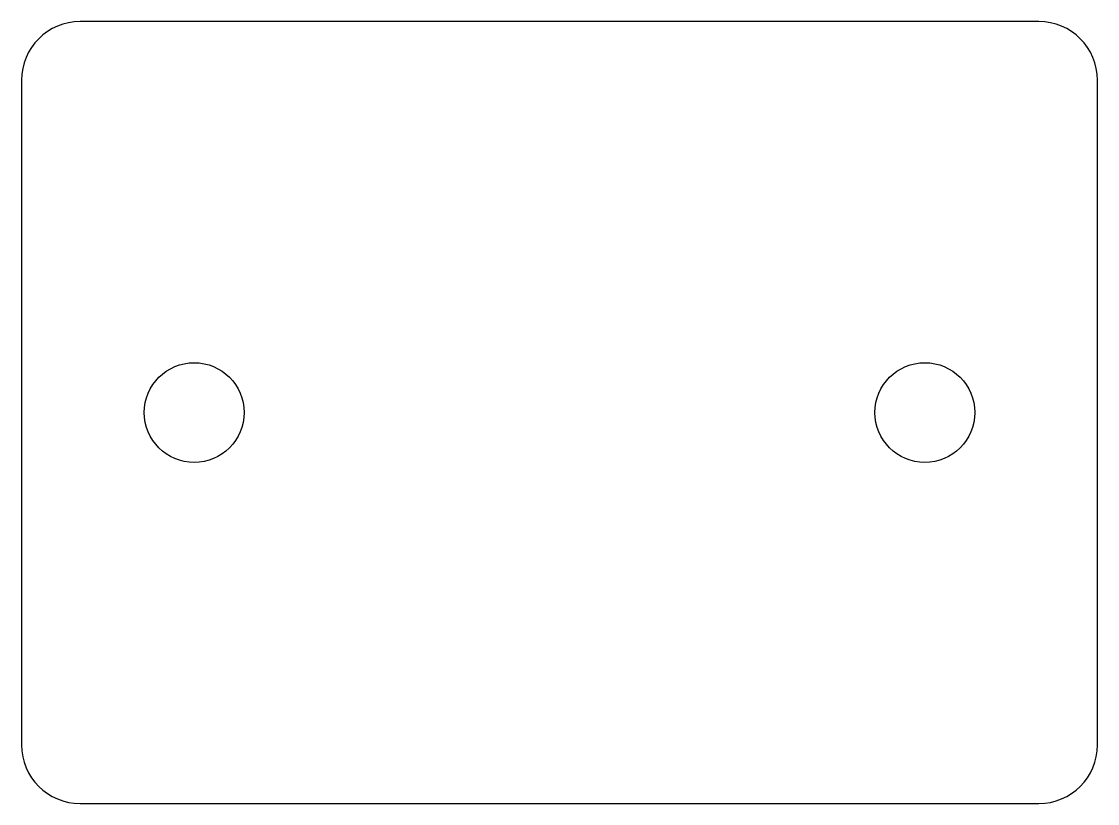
# Model space of a CAD drawing. Header units: millimetres. Extents: x 216 to 326, y 206 to 286.
import ezdxf

# ---------------------------------------------------------------- set-up
doc = ezdxf.new("R2010")
doc.units = ezdxf.units.MM
doc.layers.add('CHAPA_DE_APOIO_C', color=7, linetype='Continuous')
doc.layers.add('Default', color=7, linetype='Continuous')

# ---------------------------------------------------------------- blocks, each defined once
blk = doc.blocks.new('SE')
at = {"layer": 'CHAPA_DE_APOIO_C', "color": 7, "linetype": 'Continuous'}
for p, q in [((319.89, 286.34), (221.89, 286.34)), ((215.89, 280.34), (215.89, 212.34)), ((325.89, 212.34), (325.89, 280.34)), ((221.89, 206.34), (319.89, 206.34))]:
    blk.add_line(p, q, dxfattribs=at)
for centre in [(233.54, 246.34), (308.24, 246.34)]:
    blk.add_circle(centre, 5.1, dxfattribs=at)
for centre, start, end in [((221.89, 280.34), 90, 180), ((319.89, 280.34), 0, 90), ((221.89, 212.34), 180, 270), ((319.89, 212.34), 270, 0)]:
    blk.add_arc(centre, 6, start, end, dxfattribs=at)

msp = doc.modelspace()

# ---------------------------------------------------------------- block references
at = {"layer": 'Default'}
msp.add_blockref('SE', (0, 0), dxfattribs=at)

doc.saveas('drawing.dxf')
